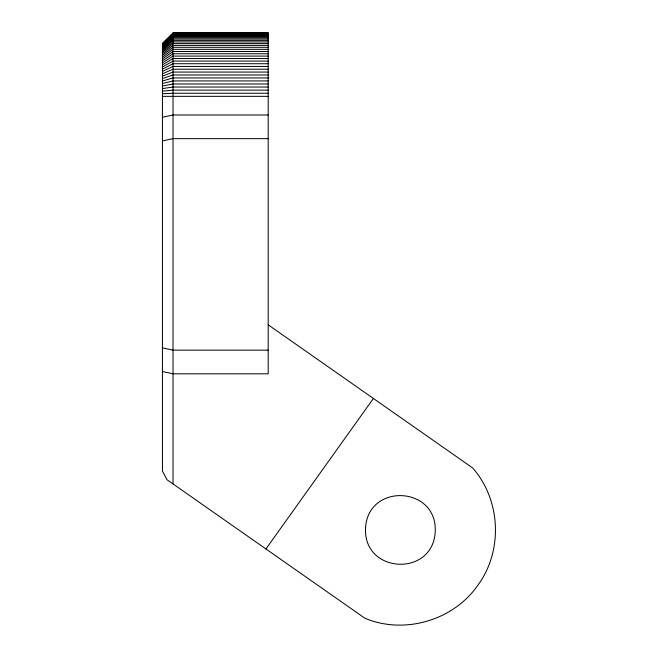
<?xml version="1.0" encoding="UTF-8"?>
<svg xmlns="http://www.w3.org/2000/svg" width="658" height="658" viewBox="0 0 658 658"><rect width="100%" height="100%" fill="white"/><g stroke="black" fill="none" stroke-linecap="round" stroke-linejoin="round"><path stroke-width="0.99" d="M265.931 548.961L373.415 398.477M162.444 43.732L173.021 33.204L268.193 33.204M162.444 44.045L173.021 33.583L268.193 33.583M162.444 44.489L173.021 34.117L268.193 34.117M162.444 45.057L173.021 34.8L268.193 34.8M162.444 45.756L173.021 35.631L268.193 35.631M162.444 46.57L173.021 36.609L268.193 36.609M162.444 47.499L173.021 37.728L268.193 37.728M162.444 48.552L173.021 38.995L268.193 38.995M162.444 49.72L173.021 40.393L268.193 40.393M162.444 50.995L173.021 41.931L268.193 41.931M162.444 52.385L173.021 43.593L268.193 43.593M162.444 53.882L173.021 45.386L268.193 45.386M162.444 55.478L173.021 47.302L268.193 47.302M162.444 57.172L173.021 49.334L268.193 49.334M162.444 58.965L173.021 51.48L268.193 51.48M162.444 60.84L173.021 53.742L268.193 53.742M162.444 62.806L173.021 56.095L268.193 56.095M162.444 64.854L173.021 58.554L268.193 58.554M162.444 66.976L173.021 61.095L268.193 61.095M162.444 69.164L173.021 63.727L268.193 63.727M162.444 71.426L173.021 66.442L268.193 66.442M162.444 73.745L173.021 69.222L268.193 69.222M162.444 76.114L173.021 72.067L268.193 72.067M162.444 78.541L173.021 74.971L268.193 74.971M162.444 81L173.021 77.932L268.193 77.932M162.444 83.5L173.021 80.934L268.193 80.934M162.444 117.264L173.021 115.002L268.193 115.002M162.444 140.911L173.021 138.649L268.193 138.649M162.444 86.033L173.021 83.969L268.193 83.969M162.444 88.591L173.021 87.037L268.193 87.037M162.444 91.166L173.021 90.13L268.193 90.13M162.444 93.757L173.021 93.239L268.193 93.239M268.193 32.974L173.021 32.974L162.444 43.477L162.444 471.021L166.951 479.682L364.894 618.24C404.259 634.822 453.494 620.469 477.774 585.324C503.214 551.009 500.927 499.776 472.534 467.863L268.193 324.822M162.444 96.348L268.193 96.348M268.193 350.155L173.021 350.155L162.444 347.893M162.444 371.54L173.021 373.802L268.193 373.802L268.193 32.9L173.021 32.9L173.021 483.926M365.527 528.218C363.315 573.916 432.964 577.337 435.234 531.639C437.447 485.941 367.806 482.52 365.527 528.218"/></g></svg>
